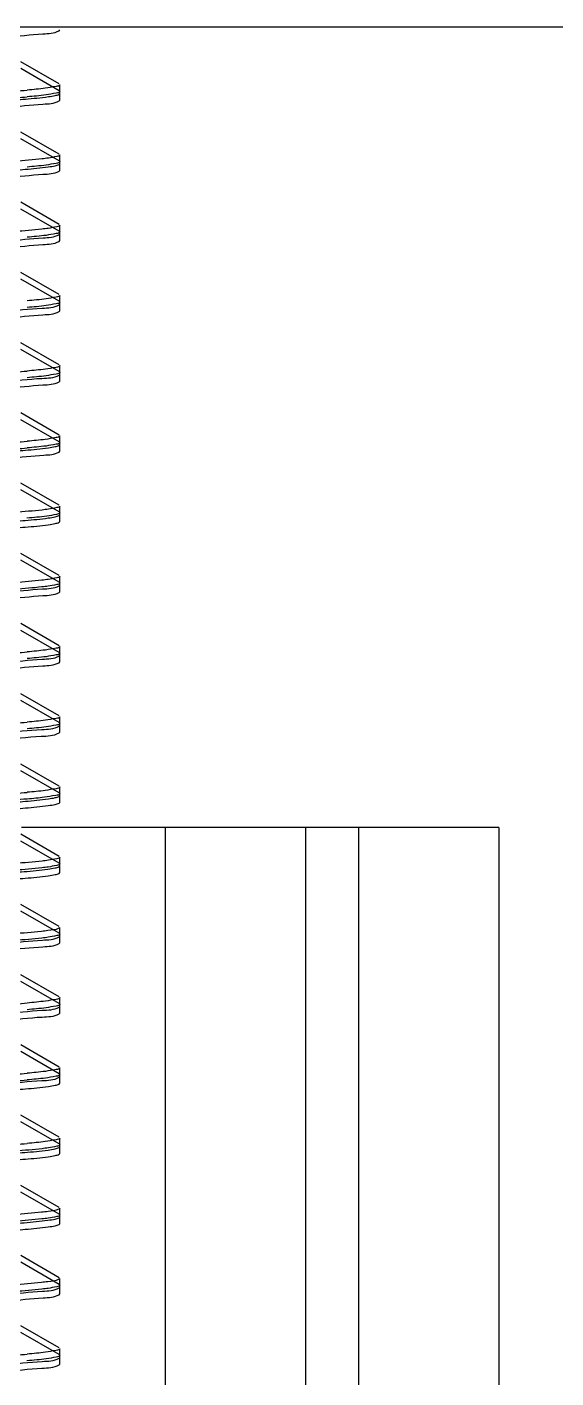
# Model space of a CAD drawing. Extents: x 27938 to 1042331, y -235042 to 1535213.
# Drawn here: x 702009.5 to 702188.7, y 770296.7 to 770754.8 of the extents above; entities that cross this region are included whole.
import ezdxf

# ---------------------------------------------------------------- set-up
doc = ezdxf.new("R2010")
doc.units = 0
doc.header["$LTSCALE"] = 1000
doc.header["$MEASUREMENT"] = 0
doc.layers.add('bz', color=2, linetype='Continuous')

msp = doc.modelspace()

# ---------------------------------------------------------------- linework, layer by layer
at = {"linetype": 'Continuous'}
for p, q in [((702020.33, 770753.58), (702020.56, 770753.84)), ((702020.33, 770735.54), (702007.41, 770743.02)), ((702020.33, 770733.26), (702007.41, 770740.75)), ((702020.33, 770732.04), (702020.56, 770732.31)), ((702020.56, 770732.31), (702020.56, 770735.28)), ((702020.56, 770732.31), (702020.56, 770735.28)), ((702020.56, 770730.03), (702020.56, 770733)), ((702020.33, 770729.77), (702020.56, 770730.03)), ((702020.33, 770711.73), (702007.41, 770719.21)), ((702020.33, 770709.45), (702007.41, 770716.93)), ((702020.56, 770708.49), (702020.56, 770711.47)), ((702020.56, 770708.49), (702020.56, 770711.47)), ((702020.56, 770706.21), (702020.56, 770709.19)), ((702020.56, 770706.21), (702020.56, 770709.19)), ((702020.33, 770708.23), (702020.56, 770708.49)), ((702020.33, 770705.95), (702020.56, 770706.21)), ((702020.33, 770687.92), (702007.41, 770695.4)), ((702020.33, 770685.64), (702007.41, 770693.12)), ((702020.56, 770684.68), (702020.56, 770687.66)), ((702020.56, 770684.68), (702020.56, 770687.66)), ((702020.33, 770684.42), (702020.56, 770684.68)), ((702020.33, 770682.14), (702020.56, 770682.4)), ((702020.56, 770682.4), (702020.56, 770685.38)), ((702020.56, 770682.4), (702020.56, 770685.38)), ((702020.33, 770664.1), (702007.41, 770671.59)), ((702020.33, 770661.83), (702007.41, 770669.31)), ((702020.56, 770660.87), (702020.56, 770663.84)), ((702020.56, 770660.87), (702020.56, 770663.84)), ((702020.33, 770660.61), (702020.56, 770660.87)), ((702020.33, 770658.33), (702020.56, 770658.59)), ((702020.56, 770658.59), (702020.56, 770661.56)), ((702020.56, 770658.59), (702020.56, 770661.56)), ((702020.33, 770640.29), (702007.41, 770647.77)), ((702020.33, 770638.01), (702007.41, 770645.49)), ((702020.33, 770636.79), (702020.56, 770637.05)), ((702020.56, 770637.05), (702020.56, 770640.03)), ((702020.56, 770637.05), (702020.56, 770640.03)), ((702020.56, 770634.78), (702020.56, 770637.75)), ((702020.56, 770634.78), (702020.56, 770637.75)), ((702020.33, 770634.51), (702020.56, 770634.78)), ((702020.33, 770616.48), (702007.41, 770623.96)), ((702020.33, 770614.2), (702007.41, 770621.68)), ((702020.33, 770612.98), (702020.56, 770613.24)), ((702020.56, 770613.24), (702020.56, 770616.22)), ((702020.56, 770613.24), (702020.56, 770616.22)), ((702020.56, 770610.96), (702020.56, 770613.94)), ((702020.56, 770610.96), (702020.56, 770613.94)), ((702020.33, 770610.7), (702020.56, 770610.96)), ((702020.33, 770592.67), (702007.41, 770600.15)), ((702020.33, 770590.39), (702007.41, 770597.87)), ((702020.56, 770589.43), (702020.56, 770592.4)), ((702020.56, 770587.15), (702020.56, 770590.13)), ((702020.56, 770587.15), (702020.56, 770590.13)), ((702020.33, 770589.17), (702020.56, 770589.43)), ((702020.33, 770586.89), (702020.56, 770587.15)), ((702020.33, 770568.85), (702007.41, 770576.34)), ((702020.33, 770566.57), (702007.41, 770574.06)), ((702020.56, 770565.62), (702020.56, 770568.59)), ((702020.56, 770565.62), (702020.56, 770568.59)), ((702020.33, 770565.35), (702020.56, 770565.62)), ((702020.33, 770563.08), (702020.56, 770563.34)), ((702020.56, 770563.34), (702020.56, 770566.31)), ((702020.56, 770563.34), (702020.56, 770566.31)), ((702020.33, 770545.04), (702007.41, 770552.52)), ((702020.33, 770542.76), (702007.41, 770550.24)), ((702020.56, 770541.8), (702020.56, 770544.78)), ((702020.56, 770541.8), (702020.56, 770544.78)), ((702020.33, 770541.54), (702020.56, 770541.8)), ((702020.33, 770539.26), (702020.56, 770539.52)), ((702020.56, 770539.52), (702020.56, 770542.5)), ((702020.56, 770539.52), (702020.56, 770542.5)), ((702020.33, 770521.23), (702007.41, 770528.71)), ((702020.33, 770518.95), (702007.41, 770526.43)), ((702020.33, 770517.73), (702020.56, 770517.99)), ((702020.56, 770517.99), (702020.56, 770520.97)), ((702020.56, 770517.99), (702020.56, 770520.97)), ((702020.56, 770515.71), (702020.56, 770518.69)), ((702020.56, 770515.71), (702020.56, 770518.69)), ((702020.33, 770515.45), (702020.56, 770515.71)), ((702020.33, 770497.41), (702007.41, 770504.9)), ((702020.33, 770495.14), (702007.41, 770502.62)), ((702020.33, 770493.92), (702020.56, 770494.18)), ((702020.56, 770494.18), (702020.56, 770497.15)), ((702020.56, 770494.18), (702020.56, 770497.15)), ((702020.56, 770491.9), (702020.56, 770494.87)), ((702020.56, 770491.9), (702020.56, 770494.87)), ((702020.33, 770491.64), (702020.56, 770491.9)), ((702020.33, 770473.6), (702007.41, 770481.08)), ((702169.39, 770483.4), (702007.67, 770483.4)), ((702056.27, 770483.4), (702056.27, 765742.38)), ((702103.9, 770483.4), (702103.9, 765742.38)), ((702121.76, 770483.4), (702121.76, 765742.38)), ((702169.39, 770483.4), (702169.39, 765742.38)), ((702020.33, 770471.32), (702007.41, 770478.81)), ((702020.56, 770470.36), (702020.56, 770473.34)), ((702020.56, 770470.36), (702020.56, 770473.34)), ((702020.56, 770468.09), (702020.56, 770471.06)), ((702020.56, 770468.09), (702020.56, 770471.06)), ((702020.33, 770470.1), (702020.56, 770470.36)), ((702020.33, 770467.82), (702020.56, 770468.09)), ((702020.33, 770449.79), (702007.41, 770457.27)), ((702020.33, 770447.51), (702007.41, 770454.99)), ((702020.56, 770446.55), (702020.56, 770449.53)), ((702020.56, 770446.55), (702020.56, 770449.53)), ((702020.33, 770446.29), (702020.56, 770446.55)), ((702020.33, 770444.01), (702020.56, 770444.27)), ((702020.56, 770444.27), (702020.56, 770447.25)), ((702020.56, 770444.27), (702020.56, 770447.25)), ((702020.33, 770425.98), (702007.41, 770433.46)), ((702020.33, 770423.7), (702007.41, 770431.18)), ((702020.56, 770422.74), (702020.56, 770425.72)), ((702020.56, 770422.74), (702020.56, 770425.72)), ((702020.33, 770422.48), (702020.56, 770422.74)), ((702020.33, 770420.2), (702020.56, 770420.46)), ((702020.56, 770420.46), (702020.56, 770423.44)), ((702020.56, 770420.46), (702020.56, 770423.44)), ((702020.33, 770402.16), (702007.41, 770409.65)), ((702020.33, 770399.88), (702007.41, 770407.37)), ((702020.33, 770398.67), (702020.56, 770398.93)), ((702020.56, 770398.93), (702020.56, 770401.9)), ((702020.56, 770398.93), (702020.56, 770401.9)), ((702020.56, 770396.65), (702020.56, 770399.62)), ((702020.56, 770396.65), (702020.56, 770399.62)), ((702020.33, 770396.39), (702020.56, 770396.65)), ((702020.33, 770378.35), (702007.41, 770385.83)), ((702020.33, 770376.07), (702007.41, 770383.55)), ((702020.33, 770374.85), (702020.56, 770375.11)), ((702020.56, 770375.11), (702020.56, 770378.09)), ((702020.56, 770375.11), (702020.56, 770378.09)), ((702020.56, 770372.83), (702020.56, 770375.81)), ((702020.56, 770372.83), (702020.56, 770375.81)), ((702020.33, 770372.57), (702020.56, 770372.83)), ((702020.33, 770354.54), (702007.41, 770362.02)), ((702020.33, 770352.26), (702007.41, 770359.74)), ((702020.56, 770351.3), (702020.56, 770354.28)), ((702020.56, 770351.3), (702020.56, 770354.28)), ((702020.56, 770349.02), (702020.56, 770352)), ((702020.56, 770349.02), (702020.56, 770352)), ((702020.33, 770351.04), (702020.56, 770351.3)), ((702020.33, 770348.76), (702020.56, 770349.02)), ((702020.33, 770330.72), (702007.41, 770338.21)), ((702020.33, 770328.45), (702007.41, 770335.93)), ((702020.56, 770327.49), (702020.56, 770330.46)), ((702020.56, 770327.49), (702020.56, 770330.46)), ((702020.33, 770327.23), (702020.56, 770327.49)), ((702020.33, 770324.95), (702020.56, 770325.21)), ((702020.56, 770325.21), (702020.56, 770328.19)), ((702020.56, 770325.21), (702020.56, 770328.19)), ((702020.33, 770306.91), (702007.41, 770314.39)), ((702020.33, 770304.63), (702007.41, 770312.12)), ((702020.56, 770303.67), (702020.56, 770306.65)), ((702020.56, 770303.67), (702020.56, 770306.65)), ((702020.33, 770303.41), (702020.56, 770303.67)), ((702020.33, 770301.13), (702020.56, 770301.4)), ((702020.56, 770301.4), (702020.56, 770304.37)), ((702020.56, 770301.4), (702020.56, 770304.37))]:
    msp.add_line(p, q, dxfattribs=at)
for centre, radius, start, end in [((701973.53, 771162.7), 430.77, 273.6985, 274.7995), ((701975.16, 771139.84), 410.12, 273.8286, 274.8033), ((701973.93, 771062.39), 425.7, 273.7304, 274.8001), ((701973.54, 771043.48), 430.61, 273.6995, 274.7995), ((701975.16, 771020.77), 410.12, 273.8286, 274.8033), ((701974.36, 770961.78), 420.32, 273.7644, 274.8009), ((701973.94, 770943.16), 425.53, 273.7314, 274.8001), ((701973.56, 770924.26), 430.46, 273.7005, 274.7995), ((701974.37, 770842.54), 420.14, 273.7655, 274.8009), ((701973.96, 770823.93), 425.36, 273.7325, 274.8002), ((701973.97, 770821.55), 425.25, 273.7327, 274.7996), ((701973.57, 770805.04), 430.3, 273.7014, 274.7995), ((701974.38, 770723.3), 419.97, 273.7666, 274.8009)]:
    msp.add_arc(centre, radius, start, end, dxfattribs=at)
for points, knots in [([(702002.55, 770751.47), (702006.66, 770751.75), (702012.43, 770752.55), (702018.72, 770752.66), (702020.33, 770753.58)], [0, 0, 0, 0, 0.690321, 1, 1, 1, 1]), ([(702020.56, 770735.28), (702020.56, 770734.82), (702018.11, 770734.55), (702016.89, 770734.22), (702015.67, 770734.06)], [0, 0, 0, 0, 0.270547, 1, 1, 1, 1]), ([(702020.56, 770733), (702020.56, 770732.57), (702018.26, 770732.28), (702017.11, 770731.97), (702015.95, 770731.82)], [0, 0, 0, 0, 0.271487, 1, 1, 1, 1]), ([(702016.72, 770731.23), (702017.51, 770731.34), (702018.71, 770731.55), (702019.95, 770731.82), (702020.33, 770732.04)], [0, 0, 0, 0, 0.642805, 1, 1, 1, 1]), ([(702002.56, 770727.66), (702006.67, 770727.94), (702012.44, 770728.74), (702018.72, 770728.84), (702020.33, 770729.77)], [0, 0, 0, 0, 0.690305, 1, 1, 1, 1]), ([(702005.51, 770730.15), (702006.66, 770730.23), (702010.4, 770730.53), (702014.14, 770730.86), (702016.72, 770731.23)], [0, 0, 0, 0, 0.30753, 1, 1, 1, 1]), ([(702016.72, 770710.39), (702016.01, 770710.29), (702012.28, 770709.83), (702008.54, 770709.53), (702005.51, 770709.31)], [0, 0, 0, 0, 0.1913, 1, 1, 1, 1]), ([(702020.56, 770709.19), (702020.56, 770708.76), (702018.27, 770708.47), (702017.11, 770708.16), (702015.95, 770708.01)], [0, 0, 0, 0, 0.2715, 1, 1, 1, 1]), ([(702020.56, 770711.47), (702020.56, 770711.1), (702018.68, 770710.78), (702017.68, 770710.53), (702016.72, 770710.39)], [0, 0, 0, 0, 0.274618, 1, 1, 1, 1]), ([(702002.65, 770703.85), (702006.74, 770704.13), (702012.48, 770704.93), (702018.73, 770705.04), (702020.33, 770705.95)], [0, 0, 0, 0, 0.690212, 1, 1, 1, 1]), ([(702005.45, 770706.33), (702006.61, 770706.41), (702010.36, 770706.71), (702014.12, 770707.05), (702016.7, 770707.41)], [0, 0, 0, 0, 0.307512, 1, 1, 1, 1]), ([(702016.7, 770707.41), (702017.49, 770707.52), (702018.71, 770707.73), (702019.94, 770708.01), (702020.33, 770708.23)], [0, 0, 0, 0, 0.642967, 1, 1, 1, 1]), ([(702016.7, 770686.57), (702015.99, 770686.47), (702012.25, 770686.01), (702008.49, 770685.72), (702005.45, 770685.49)], [0, 0, 0, 0, 0.191312, 1, 1, 1, 1]), ([(702020.56, 770687.66), (702020.56, 770687.29), (702018.67, 770686.97), (702017.67, 770686.71), (702016.7, 770686.57)], [0, 0, 0, 0, 0.274544, 1, 1, 1, 1]), ([(702002.64, 770680.04), (702006.73, 770680.32), (702012.47, 770681.11), (702018.73, 770681.22), (702020.33, 770682.14)], [0, 0, 0, 0, 0.690224, 1, 1, 1, 1]), ([(702002.74, 770682.32), (702006.81, 770682.6), (702012.52, 770683.39), (702018.74, 770683.51), (702020.33, 770684.42)], [0, 0, 0, 0, 0.690121, 1, 1, 1, 1]), ([(702020.56, 770685.38), (702020.56, 770684.95), (702018.28, 770684.66), (702017.13, 770684.35), (702015.98, 770684.2)], [0, 0, 0, 0, 0.27159, 1, 1, 1, 1]), ([(702020.56, 770663.84), (702020.56, 770663.41), (702018.29, 770663.13), (702017.14, 770662.81), (702015.99, 770662.67)], [0, 0, 0, 0, 0.271635, 1, 1, 1, 1]), ([(702001.63, 770658.44), (702005.96, 770658.72), (702012.03, 770659.56), (702018.65, 770659.64), (702020.33, 770660.61)], [0, 0, 0, 0, 0.691208, 1, 1, 1, 1]), ([(702020.56, 770661.56), (702020.56, 770661.13), (702018.28, 770660.85), (702017.12, 770660.53), (702015.98, 770660.38)], [0, 0, 0, 0, 0.27157, 1, 1, 1, 1]), ([(702002.57, 770656.22), (702006.68, 770656.5), (702012.44, 770657.3), (702018.73, 770657.41), (702020.33, 770658.33)], [0, 0, 0, 0, 0.690293, 1, 1, 1, 1]), ([(702001.33, 770634.6), (702005.73, 770634.89), (702011.89, 770635.75), (702018.62, 770635.81), (702020.33, 770636.79)], [0, 0, 0, 0, 0.691489, 1, 1, 1, 1]), ([(702020.56, 770640.03), (702020.56, 770639.58), (702018.14, 770639.3), (702016.93, 770638.97), (702015.72, 770638.82)], [0, 0, 0, 0, 0.270722, 1, 1, 1, 1]), ([(702020.56, 770637.75), (702020.56, 770637.32), (702018.27, 770637.03), (702017.11, 770636.72), (702015.96, 770636.57)], [0, 0, 0, 0, 0.271511, 1, 1, 1, 1]), ([(702002.55, 770632.41), (702006.66, 770632.69), (702012.43, 770633.49), (702018.72, 770633.59), (702020.33, 770634.51)], [0, 0, 0, 0, 0.690321, 1, 1, 1, 1]), ([(702020.56, 770616.22), (702020.56, 770615.76), (702018.11, 770615.49), (702016.89, 770615.15), (702015.67, 770615)], [0, 0, 0, 0, 0.270552, 1, 1, 1, 1]), ([(702020.56, 770613.94), (702020.56, 770613.5), (702018.26, 770613.22), (702017.11, 770612.91), (702015.95, 770612.76)], [0, 0, 0, 0, 0.271487, 1, 1, 1, 1]), ([(702016.72, 770612.16), (702017.51, 770612.27), (702018.71, 770612.48), (702019.95, 770612.76), (702020.33, 770612.98)], [0, 0, 0, 0, 0.642799, 1, 1, 1, 1]), ([(702003.58, 770608.66), (702007.45, 770608.93), (702012.89, 770609.69), (702018.81, 770609.83), (702020.33, 770610.7)], [0, 0, 0, 0, 0.689207, 1, 1, 1, 1]), ([(702005.51, 770611.08), (702006.66, 770611.17), (702010.4, 770611.46), (702014.15, 770611.8), (702016.72, 770612.16)], [0, 0, 0, 0, 0.307531, 1, 1, 1, 1]), ([(702016.72, 770591.33), (702016.01, 770591.22), (702012.28, 770590.77), (702008.54, 770590.47), (702005.51, 770590.25)], [0, 0, 0, 0, 0.1913, 1, 1, 1, 1]), ([(702020.56, 770590.13), (702020.56, 770589.71), (702018.41, 770589.42), (702017.31, 770589.12), (702016.22, 770588.98)], [0, 0, 0, 0, 0.272455, 1, 1, 1, 1]), ([(702020.56, 770592.4), (702020.56, 770592.04), (702018.68, 770591.72), (702017.68, 770591.46), (702016.72, 770591.33)], [0, 0, 0, 0, 0.274621, 1, 1, 1, 1]), ([(702005.43, 770584.98), (702006.58, 770585.07), (702010.35, 770585.36), (702014.11, 770585.7), (702016.7, 770586.07)], [0, 0, 0, 0, 0.307506, 1, 1, 1, 1]), ([(702005.45, 770587.26), (702006.61, 770587.35), (702010.36, 770587.64), (702014.12, 770587.98), (702016.7, 770588.35)], [0, 0, 0, 0, 0.307513, 1, 1, 1, 1]), ([(702016.7, 770588.35), (702017.49, 770588.46), (702018.71, 770588.67), (702019.94, 770588.95), (702020.33, 770589.17)], [0, 0, 0, 0, 0.642963, 1, 1, 1, 1]), ([(702016.7, 770586.07), (702017.49, 770586.18), (702018.7, 770586.39), (702019.94, 770586.67), (702020.33, 770586.89)], [0, 0, 0, 0, 0.643037, 1, 1, 1, 1]), ([(702016.7, 770567.51), (702015.99, 770567.41), (702012.25, 770566.95), (702008.49, 770566.65), (702005.45, 770566.43)], [0, 0, 0, 0, 0.191312, 1, 1, 1, 1]), ([(702020.56, 770568.59), (702020.56, 770568.22), (702018.67, 770567.9), (702017.67, 770567.65), (702016.7, 770567.51)], [0, 0, 0, 0, 0.274546, 1, 1, 1, 1]), ([(702001.95, 770563.21), (702006.21, 770563.49), (702012.17, 770564.32), (702018.67, 770564.4), (702020.33, 770565.35)], [0, 0, 0, 0, 0.690898, 1, 1, 1, 1]), ([(702002.64, 770560.97), (702006.74, 770561.25), (702012.48, 770562.05), (702018.73, 770562.16), (702020.33, 770563.08)], [0, 0, 0, 0, 0.690221, 1, 1, 1, 1]), ([(702016.7, 770565.23), (702015.98, 770565.13), (702012.23, 770564.67), (702008.47, 770564.37), (702005.43, 770564.15)], [0, 0, 0, 0, 0.191316, 1, 1, 1, 1]), ([(702020.56, 770566.31), (702020.56, 770565.94), (702018.66, 770565.62), (702017.67, 770565.37), (702016.7, 770565.23)], [0, 0, 0, 0, 0.274513, 1, 1, 1, 1]), ([(702020.56, 770544.78), (702020.56, 770544.33), (702018.18, 770544.06), (702016.98, 770543.73), (702015.79, 770543.57)], [0, 0, 0, 0, 0.270937, 1, 1, 1, 1]), ([(702001.64, 770539.37), (702005.97, 770539.66), (702012.03, 770540.5), (702018.65, 770540.58), (702020.33, 770541.54)], [0, 0, 0, 0, 0.691198, 1, 1, 1, 1]), ([(702020.56, 770542.5), (702020.56, 770542.07), (702018.28, 770541.78), (702017.12, 770541.47), (702015.98, 770541.32)], [0, 0, 0, 0, 0.271573, 1, 1, 1, 1]), ([(702002.57, 770537.16), (702006.68, 770537.44), (702012.45, 770538.23), (702018.73, 770538.34), (702020.33, 770539.26)], [0, 0, 0, 0, 0.690292, 1, 1, 1, 1]), ([(702001.34, 770515.54), (702005.74, 770515.83), (702011.9, 770516.68), (702018.62, 770516.75), (702020.33, 770517.73)], [0, 0, 0, 0, 0.69148, 1, 1, 1, 1]), ([(702020.56, 770520.97), (702020.56, 770520.51), (702018.14, 770520.24), (702016.93, 770519.91), (702015.72, 770519.75)], [0, 0, 0, 0, 0.270729, 1, 1, 1, 1]), ([(702020.56, 770518.69), (702020.56, 770518.25), (702018.27, 770517.97), (702017.11, 770517.65), (702015.96, 770517.51)], [0, 0, 0, 0, 0.271512, 1, 1, 1, 1]), ([(702000.44, 770513.2), (702005.06, 770513.5), (702011.5, 770514.39), (702018.54, 770514.43), (702020.33, 770515.45)], [0, 0, 0, 0, 0.692236, 1, 1, 1, 1]), ([(702020.56, 770494.87), (702020.56, 770494.39), (702017.97, 770494.14), (702016.69, 770493.78), (702015.4, 770493.62)], [0, 0, 0, 0, 0.269818, 1, 1, 1, 1]), ([(702020.56, 770497.15), (702020.56, 770496.7), (702018.11, 770496.43), (702016.89, 770496.09), (702015.67, 770495.93)], [0, 0, 0, 0, 0.270557, 1, 1, 1, 1]), ([(702016.72, 770493.1), (702017.51, 770493.21), (702018.71, 770493.42), (702019.95, 770493.7), (702020.33, 770493.92)], [0, 0, 0, 0, 0.642793, 1, 1, 1, 1]), ([(702005.47, 770489.74), (702006.63, 770489.82), (702010.38, 770490.12), (702014.13, 770490.45), (702016.71, 770490.82)], [0, 0, 0, 0, 0.307522, 1, 1, 1, 1]), ([(702005.51, 770492.02), (702006.66, 770492.1), (702010.41, 770492.4), (702014.15, 770492.73), (702016.72, 770493.1)], [0, 0, 0, 0, 0.307531, 1, 1, 1, 1]), ([(702016.71, 770490.82), (702017.5, 770490.93), (702018.71, 770491.14), (702019.94, 770491.42), (702020.33, 770491.64)], [0, 0, 0, 0, 0.642903, 1, 1, 1, 1]), ([(702016.72, 770472.26), (702016.01, 770472.16), (702012.28, 770471.7), (702008.54, 770471.41), (702005.51, 770471.18)], [0, 0, 0, 0, 0.191299, 1, 1, 1, 1]), ([(702020.56, 770471.06), (702020.56, 770470.69), (702018.67, 770470.37), (702017.68, 770470.12), (702016.71, 770469.98)], [0, 0, 0, 0, 0.274573, 1, 1, 1, 1]), ([(702020.56, 770473.34), (702020.56, 770472.97), (702018.68, 770472.65), (702017.68, 770472.4), (702016.72, 770472.26)], [0, 0, 0, 0, 0.274623, 1, 1, 1, 1]), ([(702004.99, 770468.17), (702006.18, 770468.25), (702010.04, 770468.55), (702013.91, 770468.89), (702016.58, 770469.26)], [0, 0, 0, 0, 0.307277, 1, 1, 1, 1]), ([(702005.43, 770465.92), (702006.58, 770466.01), (702010.35, 770466.3), (702014.11, 770466.64), (702016.7, 770467)], [0, 0, 0, 0, 0.307507, 1, 1, 1, 1]), ([(702016.71, 770469.98), (702016, 770469.88), (702012.26, 770469.42), (702008.51, 770469.12), (702005.47, 770468.9)], [0, 0, 0, 0, 0.191309, 1, 1, 1, 1]), ([(702016.58, 770469.26), (702017.39, 770469.38), (702018.65, 770469.6), (702019.93, 770469.88), (702020.33, 770470.1)], [0, 0, 0, 0, 0.644321, 1, 1, 1, 1]), ([(702016.7, 770467), (702017.49, 770467.11), (702018.7, 770467.33), (702019.94, 770467.6), (702020.33, 770467.82)], [0, 0, 0, 0, 0.643034, 1, 1, 1, 1]), ([(702016.58, 770448.43), (702015.84, 770448.33), (702011.99, 770447.86), (702008.12, 770447.56), (702004.99, 770447.33)], [0, 0, 0, 0, 0.191493, 1, 1, 1, 1]), ([(702020.56, 770449.53), (702020.56, 770449.4), (702019.13, 770448.51), (702017.84, 770448.6), (702016.58, 770448.43)], [0, 0, 0, 0, 0.088769, 1, 1, 1, 1]), ([(702001.96, 770444.14), (702006.22, 770444.43), (702012.17, 770445.25), (702018.67, 770445.34), (702020.33, 770446.29)], [0, 0, 0, 0, 0.690888, 1, 1, 1, 1]), ([(702002.65, 770441.91), (702006.74, 770442.19), (702012.48, 770442.98), (702018.73, 770443.1), (702020.33, 770444.01)], [0, 0, 0, 0, 0.690218, 1, 1, 1, 1]), ([(702016.7, 770446.17), (702015.98, 770446.07), (702012.24, 770445.61), (702008.47, 770445.31), (702005.43, 770445.08)], [0, 0, 0, 0, 0.191315, 1, 1, 1, 1]), ([(702020.56, 770447.25), (702020.56, 770446.88), (702018.66, 770446.56), (702017.67, 770446.3), (702016.7, 770446.17)], [0, 0, 0, 0, 0.274514, 1, 1, 1, 1]), ([(702020.56, 770425.72), (702020.56, 770425.27), (702018.18, 770424.99), (702016.99, 770424.66), (702015.79, 770424.51)], [0, 0, 0, 0, 0.270944, 1, 1, 1, 1]), ([(702001.65, 770420.31), (702005.98, 770420.6), (702012.03, 770421.44), (702018.65, 770421.51), (702020.33, 770422.48)], [0, 0, 0, 0, 0.691188, 1, 1, 1, 1]), ([(702020.56, 770423.44), (702020.56, 770423), (702018.28, 770422.72), (702017.13, 770422.41), (702015.98, 770422.26)], [0, 0, 0, 0, 0.271575, 1, 1, 1, 1]), ([(702001.65, 770418.03), (702005.98, 770418.32), (702012.04, 770419.16), (702018.65, 770419.23), (702020.33, 770420.2)], [0, 0, 0, 0, 0.691187, 1, 1, 1, 1]), ([(702001.35, 770396.48), (702005.75, 770396.77), (702011.9, 770397.62), (702018.62, 770397.69), (702020.33, 770398.67)], [0, 0, 0, 0, 0.691471, 1, 1, 1, 1]), ([(702020.56, 770399.62), (702020.56, 770399.17), (702018.14, 770398.9), (702016.93, 770398.56), (702015.71, 770398.41)], [0, 0, 0, 0, 0.270728, 1, 1, 1, 1]), ([(702020.56, 770401.9), (702020.56, 770401.45), (702018.14, 770401.18), (702016.94, 770400.84), (702015.72, 770400.69)], [0, 0, 0, 0, 0.270735, 1, 1, 1, 1]), ([(702005.54, 770394.49), (702006.69, 770394.57), (702010.42, 770394.87), (702014.16, 770395.2), (702016.73, 770395.57)], [0, 0, 0, 0, 0.307538, 1, 1, 1, 1]), ([(702016.73, 770395.57), (702017.51, 770395.68), (702018.72, 770395.89), (702019.95, 770396.17), (702020.33, 770396.39)], [0, 0, 0, 0, 0.642724, 1, 1, 1, 1]), ([(702016.73, 770374.73), (702016.02, 770374.63), (702012.3, 770374.17), (702008.56, 770373.88), (702005.54, 770373.65)], [0, 0, 0, 0, 0.191295, 1, 1, 1, 1]), ([(702020.56, 770378.09), (702020.56, 770377.63), (702018.11, 770377.36), (702016.9, 770377.02), (702015.67, 770376.87)], [0, 0, 0, 0, 0.270562, 1, 1, 1, 1]), ([(702016.62, 770374.02), (702017.43, 770374.13), (702018.67, 770374.35), (702019.94, 770374.63), (702020.33, 770374.85)], [0, 0, 0, 0, 0.643804, 1, 1, 1, 1]), ([(702020.56, 770375.81), (702020.56, 770375.44), (702018.68, 770375.12), (702017.69, 770374.87), (702016.73, 770374.73)], [0, 0, 0, 0, 0.274655, 1, 1, 1, 1]), ([(702005.19, 770372.93), (702006.37, 770373.02), (702010.18, 770373.31), (702014, 770373.65), (702016.62, 770374.02)], [0, 0, 0, 0, 0.307301, 1, 1, 1, 1]), ([(702005.47, 770370.67), (702006.63, 770370.76), (702010.38, 770371.05), (702014.13, 770371.39), (702016.71, 770371.75)], [0, 0, 0, 0, 0.30752, 1, 1, 1, 1]), ([(702016.71, 770371.75), (702017.5, 770371.87), (702018.71, 770372.08), (702019.94, 770372.35), (702020.33, 770372.57)], [0, 0, 0, 0, 0.642901, 1, 1, 1, 1]), ([(702016.62, 770353.18), (702015.9, 770353.08), (702012.1, 770352.62), (702008.28, 770352.32), (702005.19, 770352.09)], [0, 0, 0, 0, 0.191493, 1, 1, 1, 1]), ([(702020.56, 770354.28), (702020.56, 770354.15), (702019.16, 770353.27), (702017.87, 770353.36), (702016.62, 770353.18)], [0, 0, 0, 0, 0.089018, 1, 1, 1, 1]), ([(702020.56, 770352), (702020.56, 770351.63), (702018.67, 770351.31), (702017.68, 770351.05), (702016.71, 770350.92)], [0, 0, 0, 0, 0.274574, 1, 1, 1, 1]), ([(702004.99, 770349.1), (702006.18, 770349.19), (702010.05, 770349.49), (702013.92, 770349.83), (702016.58, 770350.2)], [0, 0, 0, 0, 0.307277, 1, 1, 1, 1]), ([(702005.43, 770346.86), (702006.59, 770346.94), (702010.35, 770347.24), (702014.11, 770347.57), (702016.7, 770347.94)], [0, 0, 0, 0, 0.307507, 1, 1, 1, 1]), ([(702016.71, 770350.92), (702016, 770350.82), (702012.26, 770350.36), (702008.51, 770350.06), (702005.48, 770349.84)], [0, 0, 0, 0, 0.191309, 1, 1, 1, 1]), ([(702016.58, 770350.2), (702017.4, 770350.32), (702018.65, 770350.53), (702019.93, 770350.81), (702020.33, 770351.04)], [0, 0, 0, 0, 0.644305, 1, 1, 1, 1]), ([(702016.7, 770347.94), (702017.49, 770348.05), (702018.7, 770348.26), (702019.94, 770348.54), (702020.33, 770348.76)], [0, 0, 0, 0, 0.643031, 1, 1, 1, 1]), ([(702016.58, 770329.36), (702015.84, 770329.26), (702011.99, 770328.8), (702008.12, 770328.49), (702004.99, 770328.27)], [0, 0, 0, 0, 0.191494, 1, 1, 1, 1]), ([(702020.56, 770330.46), (702020.56, 770330.34), (702019.13, 770329.45), (702017.84, 770329.54), (702016.58, 770329.36)], [0, 0, 0, 0, 0.088777, 1, 1, 1, 1]), ([(702001.97, 770325.08), (702006.22, 770325.36), (702012.18, 770326.19), (702018.67, 770326.28), (702020.33, 770327.23)], [0, 0, 0, 0, 0.690877, 1, 1, 1, 1]), ([(702002.87, 770322.86), (702006.91, 770323.14), (702012.58, 770323.92), (702018.75, 770324.04), (702020.33, 770324.95)], [0, 0, 0, 0, 0.689986, 1, 1, 1, 1]), ([(702016.7, 770327.1), (702015.98, 770327), (702012.24, 770326.54), (702008.47, 770326.24), (702005.43, 770326.02)], [0, 0, 0, 0, 0.191315, 1, 1, 1, 1]), ([(702020.56, 770328.19), (702020.56, 770327.81), (702018.66, 770327.5), (702017.67, 770327.24), (702016.7, 770327.1)], [0, 0, 0, 0, 0.274515, 1, 1, 1, 1]), ([(702020.56, 770306.65), (702020.56, 770306.2), (702018.18, 770305.93), (702016.99, 770305.6), (702015.79, 770305.45)], [0, 0, 0, 0, 0.270952, 1, 1, 1, 1]), ([(702001.66, 770301.25), (702005.98, 770301.53), (702012.04, 770302.37), (702018.65, 770302.45), (702020.33, 770303.41)], [0, 0, 0, 0, 0.691179, 1, 1, 1, 1]), ([(702020.56, 770304.37), (702020.56, 770303.95), (702018.31, 770303.66), (702017.17, 770303.35), (702016.03, 770303.2)], [0, 0, 0, 0, 0.271773, 1, 1, 1, 1]), ([(702001.46, 770298.95), (702005.83, 770299.24), (702011.95, 770300.09), (702018.63, 770300.16), (702020.33, 770301.13)], [0, 0, 0, 0, 0.691368, 1, 1, 1, 1])]:
    msp.add_open_spline(points, degree=3, knots=knots, dxfattribs=at)
for points in [[(702015.67, 770734.06), (702013.64, 770733.81), (702011.61, 770733.62), (702009.57, 770733.44)], [(702015.95, 770731.82), (702013.81, 770731.54), (702011.66, 770731.34), (702009.5, 770731.16)], [(702015.95, 770708.01), (702013.81, 770707.73), (702011.66, 770707.53), (702009.5, 770707.35)], [(702015.98, 770684.2), (702013.83, 770683.92), (702011.66, 770683.72), (702009.5, 770683.53)], [(702015.99, 770662.67), (702013.83, 770662.38), (702011.66, 770662.18), (702009.49, 770662)], [(702015.98, 770660.38), (702013.82, 770660.1), (702011.66, 770659.9), (702009.5, 770659.72)], [(702015.96, 770636.57), (702013.81, 770636.29), (702011.66, 770636.09), (702009.5, 770635.91)], [(702015.72, 770638.82), (702013.67, 770638.56), (702011.61, 770638.37), (702009.55, 770638.19)], [(702015.95, 770612.76), (702013.81, 770612.48), (702011.66, 770612.28), (702009.5, 770612.09)], [(702015.67, 770615), (702013.64, 770614.74), (702011.61, 770614.55), (702009.57, 770614.38)], [(702016.22, 770588.98), (702013.96, 770588.68), (702011.7, 770588.47), (702009.43, 770588.28)], [(702015.98, 770541.32), (702013.82, 770541.04), (702011.66, 770540.84), (702009.5, 770540.66)], [(702015.79, 770543.57), (702013.71, 770543.31), (702011.62, 770543.12), (702009.53, 770542.94)], [(702015.96, 770517.51), (702013.81, 770517.23), (702011.66, 770517.03), (702009.5, 770516.84)], [(702015.72, 770519.75), (702013.67, 770519.49), (702011.61, 770519.3), (702009.55, 770519.13)], [(702015.67, 770495.93), (702013.64, 770495.68), (702011.61, 770495.49), (702009.57, 770495.32)], [(702015.4, 770493.62), (702013.47, 770493.38), (702011.53, 770493.2), (702009.59, 770493.04)], [(702009.59, 770493.04), (702006.55, 770492.78), (702003.5, 770492.56), (702000.44, 770492.37)], [(702015.98, 770422.26), (702013.82, 770421.98), (702011.66, 770421.78), (702009.5, 770421.59)], [(702015.79, 770424.51), (702013.71, 770424.25), (702011.62, 770424.05), (702009.53, 770423.87)], [(702015.72, 770400.69), (702013.67, 770400.43), (702011.61, 770400.24), (702009.55, 770400.06)], [(702015.71, 770398.41), (702013.66, 770398.15), (702011.61, 770397.96), (702009.55, 770397.78)], [(702015.67, 770376.87), (702013.64, 770376.62), (702011.61, 770376.43), (702009.57, 770376.25)], [(702016.03, 770303.2), (702013.86, 770302.92), (702011.67, 770302.71), (702009.48, 770302.53)], [(702015.79, 770305.45), (702013.71, 770305.18), (702011.62, 770304.99), (702009.53, 770304.81)]]:
    msp.add_open_spline(points, degree=3, dxfattribs=at)
at = {"layer": 'bz'}
msp.add_line((705080.95, 770754.85), (694073, 770754.85), dxfattribs=at)

doc.saveas('drawing.dxf')
